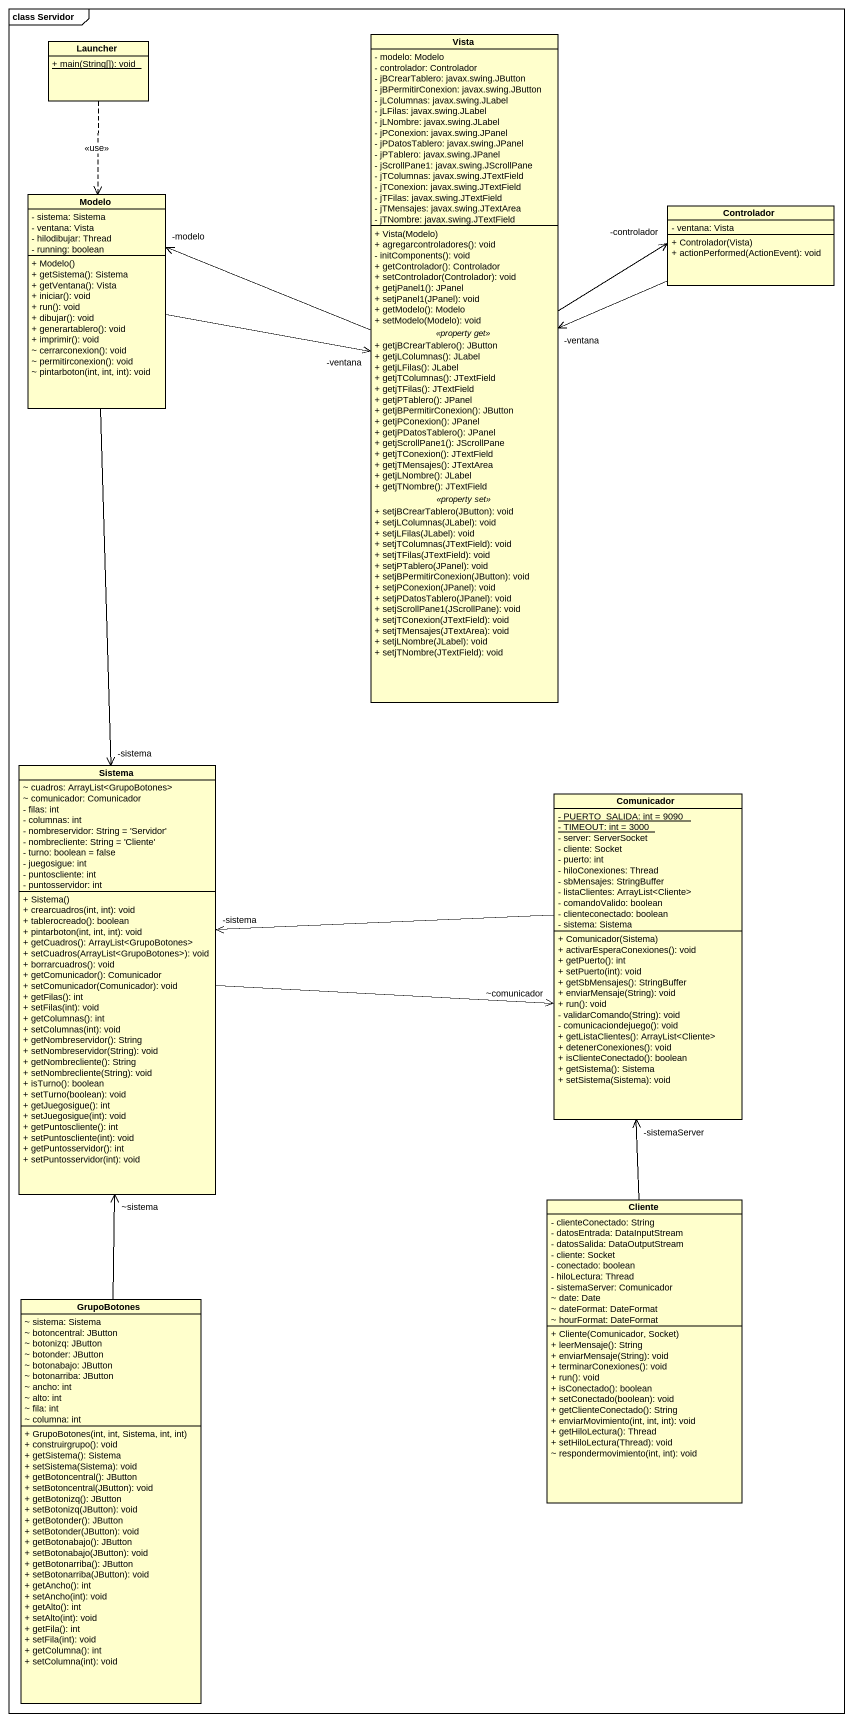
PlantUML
@startuml
mainframe class Servidor
hide circle
hide empty members
skinparam classAttributeIconSize 0
class Vista {
  - modelo: Modelo
  - controlador: Controlador
  - jBCrearTablero: javax.swing.JButton
  - jBPermitirConexion: javax.swing.JButton
  - jLColumnas: javax.swing.JLabel
  - jLFilas: javax.swing.JLabel
  - jLNombre: javax.swing.JLabel
  - jPConexion: javax.swing.JPanel
  - jPDatosTablero: javax.swing.JPanel
  - jPTablero: javax.swing.JPanel
  - jScrollPane1: javax.swing.JScrollPane
  - jTColumnas: javax.swing.JTextField
  - jTConexion: javax.swing.JTextField
  - jTFilas: javax.swing.JTextField
  - jTMensajes: javax.swing.JTextArea
  - jTNombre: javax.swing.JTextField
  --
  + Vista(Modelo)
  + agregarcontroladores(): void
  - initComponents(): void
  + getControlador(): Controlador
  + setControlador(Controlador): void
  + getjPanel1(): JPanel
  + setjPanel1(JPanel): void
  + getModelo(): Modelo
  + setModelo(Modelo): void
  .. <<property get>> ..
  + getjBCrearTablero(): JButton
  + getjLColumnas(): JLabel
  + getjLFilas(): JLabel
  + getjTColumnas(): JTextField
  + getjTFilas(): JTextField
  + getjPTablero(): JPanel
  + getjBPermitirConexion(): JButton
  + getjPConexion(): JPanel
  + getjPDatosTablero(): JPanel
  + getjScrollPane1(): JScrollPane
  + getjTConexion(): JTextField
  + getjTMensajes(): JTextArea
  + getjLNombre(): JLabel
  + getjTNombre(): JTextField
  .. <<property set>> ..
  + setjBCrearTablero(JButton): void
  + setjLColumnas(JLabel): void
  + setjLFilas(JLabel): void
  + setjTColumnas(JTextField): void
  + setjTFilas(JTextField): void
  + setjPTablero(JPanel): void
  + setjBPermitirConexion(JButton): void
  + setjPConexion(JPanel): void
  + setjPDatosTablero(JPanel): void
  + setjScrollPane1(JScrollPane): void
  + setjTConexion(JTextField): void
  + setjTMensajes(JTextArea): void
  + setjLNombre(JLabel): void
  + setjTNombre(JTextField): void
}
class Launcher {
  {static} + main(String[]): void
}
class Modelo {
  - sistema: Sistema
  - ventana: Vista
  - hilodibujar: Thread
  - running: boolean
  + Modelo()
  + getSistema(): Sistema
  + getVentana(): Vista
  + iniciar(): void
  + run(): void
  + dibujar(): void
  + generartablero(): void
  + imprimir(): void
  ~ cerrarconexion(): void
  ~ permitirconexion(): void
  ~ pintarboton(int, int, int): void
}
class Controlador {
  - ventana: Vista
  + Controlador(Vista)
  + actionPerformed(ActionEvent): void
}
class Sistema {
  ~ cuadros: ArrayList<GrupoBotones>
  ~ comunicador: Comunicador
  - filas: int
  - columnas: int
  - nombreservidor: String = 'Servidor'
  - nombrecliente: String = 'Cliente'
  - turno: boolean = false
  - juegosigue: int
  - puntoscliente: int
  - puntosservidor: int
  + Sistema()
  + crearcuadros(int, int): void
  + tablerocreado(): boolean
  + pintarboton(int, int, int): void
  + getCuadros(): ArrayList<GrupoBotones>
  + setCuadros(ArrayList<GrupoBotones>): void
  + borrarcuadros(): void
  + getComunicador(): Comunicador
  + setComunicador(Comunicador): void
  + getFilas(): int
  + setFilas(int): void
  + getColumnas(): int
  + setColumnas(int): void
  + getNombreservidor(): String
  + setNombreservidor(String): void
  + getNombrecliente(): String
  + setNombrecliente(String): void
  + isTurno(): boolean
  + setTurno(boolean): void
  + getJuegosigue(): int
  + setJuegosigue(int): void
  + getPuntoscliente(): int
  + setPuntoscliente(int): void
  + getPuntosservidor(): int
  + setPuntosservidor(int): void
}
class Comunicador {
  {static} - PUERTO_SALIDA: int = 9090
  {static} - TIMEOUT: int = 3000
  - server: ServerSocket
  - cliente: Socket
  - puerto: int
  - hiloConexiones: Thread
  - sbMensajes: StringBuffer
  - listaClientes: ArrayList<Cliente>
  - comandoValido: boolean
  - clienteconectado: boolean
  - sistema: Sistema
  + Comunicador(Sistema)
  + activarEsperaConexiones(): void
  + getPuerto(): int
  + setPuerto(int): void
  + getSbMensajes(): StringBuffer
  + enviarMensaje(String): void
  + run(): void
  - validarComando(String): void
  - comunicaciondejuego(): void
  + getListaClientes(): ArrayList<Cliente>
  + detenerConexiones(): void
  + isClienteConectado(): boolean
  + getSistema(): Sistema
  + setSistema(Sistema): void
}
class Cliente {
  - clienteConectado: String
  - datosEntrada: DataInputStream
  - datosSalida: DataOutputStream
  - cliente: Socket
  - conectado: boolean
  - hiloLectura: Thread
  - sistemaServer: Comunicador
  ~ date: Date
  ~ dateFormat: DateFormat
  ~ hourFormat: DateFormat
  + Cliente(Comunicador, Socket)
  + leerMensaje(): String
  + enviarMensaje(String): void
  + terminarConexiones(): void
  + run(): void
  + isConectado(): boolean
  + setConectado(boolean): void
  + getClienteConectado(): String
  + enviarMovimiento(int, int, int): void
  + getHiloLectura(): Thread
  + setHiloLectura(Thread): void
  ~ respondermovimiento(int, int): void
}
class GrupoBotones {
  ~ sistema: Sistema
  ~ botoncentral: JButton
  ~ botonizq: JButton
  ~ botonder: JButton
  ~ botonabajo: JButton
  ~ botonarriba: JButton
  ~ ancho: int
  ~ alto: int
  ~ fila: int
  ~ columna: int
  + GrupoBotones(int, int, Sistema, int, int)
  + construirgrupo(): void
  + getSistema(): Sistema
  + setSistema(Sistema): void
  + getBotoncentral(): JButton
  + setBotoncentral(JButton): void
  + getBotonizq(): JButton
  + setBotonizq(JButton): void
  + getBotonder(): JButton
  + setBotonder(JButton): void
  + getBotonabajo(): JButton
  + setBotonabajo(JButton): void
  + getBotonarriba(): JButton
  + setBotonarriba(JButton): void
  + getAncho(): int
  + setAncho(int): void
  + getAlto(): int
  + setAlto(int): void
  + getFila(): int
  + setFila(int): void
  + getColumna(): int
  + setColumna(int): void
}
Vista -left-> "-modelo" Modelo
Vista -right-> "-controlador" Controlador
Launcher ..> Modelo : <<use>>
Modelo -right-> "-ventana" Vista
Modelo --> "-sistema" Sistema
Controlador -left-> "-ventana" Vista
Sistema -right-> "~comunicador" Comunicador
Comunicador -left-> "-sistema" Sistema
Cliente -up-> "-sistemaServer" Comunicador
GrupoBotones -up-> "~sistema" Sistema
@enduml
